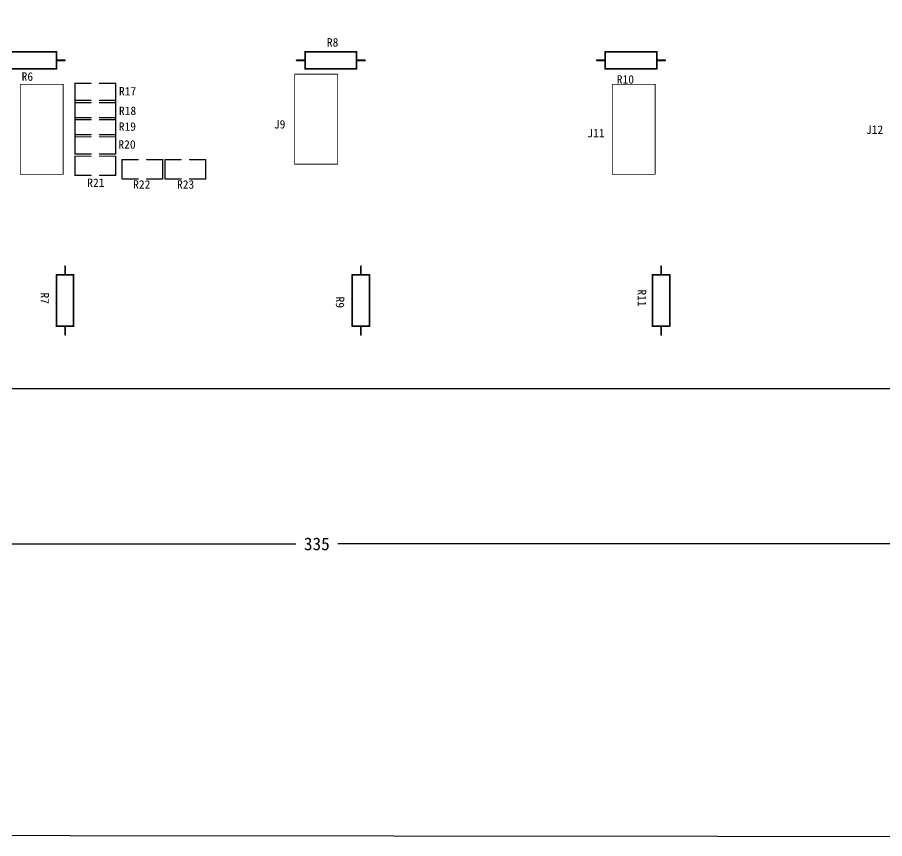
# Model space of a CAD drawing. Extents: x 741 to 1239, y 376 to 572.
# Drawn here: x 926.1 to 1028.8, y 376.3 to 473.6 of the extents above; entities that cross this region are included whole.
import ezdxf

# ---------------------------------------------------------------- set-up
doc = ezdxf.new("R2010")
doc.units = 0
doc.header["$MEASUREMENT"] = 0
doc.layers.get('0').update_dxf_attribs({"linetype": 'CONTINUOUS'})
doc.layers.get('Defpoints').update_dxf_attribs({"linetype": 'CONTINUOUS'})
doc.layers.add('BOTTOMOVERLAY', color=7, linetype='CONTINUOUS')
doc.layers.add('KEEPOUTLAYER', color=6, linetype='CONTINUOUS')
doc.styles.get("Standard").update_dxf_attribs({"font": ''})
doc.styles.get('Standard').set_extended_font_data('SimSun')
doc.dimstyles.get("Standard").update_dxf_attribs({"dimtxt": 0.18, "dimasz": 0.18, "dimexe": 0.18, "dimexo": 0.0625, "dimgap": 0.09, "dimtad": 0, "dimtih": 1, "dimtoh": 1, "dimdec": 4, "dimzin": 0, "dimdsep": 46, "dimtxsty": 'Standard', "dimcen": 0.09, "dimadec": 0, "dimazin": 0, "dimtfac": 1, "dimtdec": 4, "dimtofl": 0, "dimtmove": 0, "dimatfit": 0, "dimfxl": 1, "dimtolj": 1, "dimtzin": 0, "dimarcsym": 0})

# ---------------------------------------------------------------- blocks, each defined once
blk = doc.blocks.new('2_4_2_54_B_7')
at = {"layer": 'BOTTOMOVERLAY', "const_width": 0.1}
for points in [[(3.81, 9.14), (-1.27, 9.14)], [(-1.27, 9.14), (-1.27, -1.52)], [(3.81, 9.14), (3.81, -1.52)], [(3.81, -1.52), (-1.27, -1.52)]]:
    blk.add_lwpolyline(points, dxfattribs=at)
at = {"layer": 'BOTTOMOVERLAY', "const_width": 0.05}
for points in [[(-1.29, 9.14, 1), (-1.25, 9.14, 1)], [(-1.29, 9.14, 1), (-1.25, 9.14, 1)], [(3.79, 9.14, 1), (3.83, 9.14, 1)], [(3.79, 9.14, 1), (3.83, 9.14, 1)], [(-1.29, -1.52, 1), (-1.25, -1.52, 1)], [(-1.29, -1.52, 1), (-1.25, -1.52, 1)], [(3.79, -1.52, 1), (3.83, -1.52, 1)], [(3.79, -1.52, 1), (3.83, -1.52, 1)]]:
    blk.add_lwpolyline(points, format="xyb", close=True, dxfattribs=at)
blk = doc.blocks.new('2_4_2_54_B_12')
at = {"layer": 'BOTTOMOVERLAY', "const_width": 0.1}
for points in [[(3.81, 9.14), (-1.27, 9.14)], [(-1.27, 9.14), (-1.27, -1.52)], [(3.81, 9.14), (3.81, -1.52)], [(3.81, -1.52), (-1.27, -1.52)]]:
    blk.add_lwpolyline(points, dxfattribs=at)
at = {"layer": 'BOTTOMOVERLAY', "const_width": 0.05}
for points in [[(-1.29, 9.14, 1), (-1.25, 9.14, 1)], [(-1.29, 9.14, 1), (-1.25, 9.14, 1)], [(3.79, 9.14, 1), (3.83, 9.14, 1)], [(3.79, 9.14, 1), (3.83, 9.14, 1)], [(-1.29, -1.52, 1), (-1.25, -1.52, 1)], [(-1.29, -1.52, 1), (-1.25, -1.52, 1)], [(3.79, -1.52, 1), (3.83, -1.52, 1)], [(3.79, -1.52, 1), (3.83, -1.52, 1)]]:
    blk.add_lwpolyline(points, format="xyb", close=True, dxfattribs=at)
blk = doc.blocks.new('2_4_2_54_B_13')
at = {"layer": 'BOTTOMOVERLAY', "const_width": 0.1}
for points in [[(3.81, 9.14), (-1.27, 9.14)], [(-1.27, 9.14), (-1.27, -1.52)], [(3.81, 9.14), (3.81, -1.52)], [(3.81, -1.52), (-1.27, -1.52)]]:
    blk.add_lwpolyline(points, dxfattribs=at)
at = {"layer": 'BOTTOMOVERLAY', "const_width": 0.05}
for points in [[(-1.29, 9.14, 1), (-1.25, 9.14, 1)], [(-1.29, 9.14, 1), (-1.25, 9.14, 1)], [(3.79, 9.14, 1), (3.83, 9.14, 1)], [(3.79, 9.14, 1), (3.83, 9.14, 1)], [(-1.29, -1.52, 1), (-1.25, -1.52, 1)], [(-1.29, -1.52, 1), (-1.25, -1.52, 1)], [(3.79, -1.52, 1), (3.83, -1.52, 1)], [(3.79, -1.52, 1), (3.83, -1.52, 1)]]:
    blk.add_lwpolyline(points, format="xyb", close=True, dxfattribs=at)
blk = doc.blocks.new('0805_B_50')
at = {"layer": 'BOTTOMOVERLAY', "const_width": 0.15}
for points in [[(-2.41, 1.14), (-0.51, 1.14)], [(-2.41, -1.14), (-2.41, 1.14)], [(0.51, 1.14), (2.41, 1.14)], [(2.41, -1.14), (2.41, 1.14)], [(-2.41, -1.14), (-0.51, -1.14)], [(0.51, -1.14), (2.41, -1.14)]]:
    blk.add_lwpolyline(points, dxfattribs=at)
at = {"layer": 'BOTTOMOVERLAY', "const_width": 0.075}
for points in [[(-2.45, 1.14, 1), (-2.38, 1.14, 1)], [(-2.45, 1.14, 1), (-2.38, 1.14, 1)], [(-0.55, 1.14, 1), (-0.47, 1.14, 1)], [(0.47, 1.14, 1), (0.55, 1.14, 1)], [(2.38, 1.14, 1), (2.45, 1.14, 1)], [(2.38, 1.14, 1), (2.45, 1.14, 1)], [(-2.45, -1.14, 1), (-2.38, -1.14, 1)], [(-2.45, -1.14, 1), (-2.38, -1.14, 1)], [(-0.55, -1.14, 1), (-0.47, -1.14, 1)], [(0.47, -1.14, 1), (0.55, -1.14, 1)], [(2.38, -1.14, 1), (2.45, -1.14, 1)], [(2.38, -1.14, 1), (2.45, -1.14, 1)]]:
    blk.add_lwpolyline(points, format="xyb", close=True, dxfattribs=at)
blk = doc.blocks.new('0805_B_51')
at = {"layer": 'BOTTOMOVERLAY', "const_width": 0.15}
for points in [[(-0.51, 1.14), (-2.41, 1.14)], [(-2.41, 1.14), (-2.41, -1.14)], [(2.41, 1.14), (0.51, 1.14)], [(2.41, 1.14), (2.41, -1.14)], [(-0.51, -1.14), (-2.41, -1.14)], [(2.41, -1.14), (0.51, -1.14)]]:
    blk.add_lwpolyline(points, dxfattribs=at)
at = {"layer": 'BOTTOMOVERLAY', "const_width": 0.075}
for points in [[(-2.45, 1.14, 1), (-2.38, 1.14, 1)], [(-2.45, 1.14, 1), (-2.38, 1.14, 1)], [(-0.55, 1.14, 1), (-0.47, 1.14, 1)], [(0.47, 1.14, 1), (0.55, 1.14, 1)], [(2.38, 1.14, 1), (2.45, 1.14, 1)], [(2.38, 1.14, 1), (2.45, 1.14, 1)], [(-2.45, -1.14, 1), (-2.38, -1.14, 1)], [(-2.45, -1.14, 1), (-2.38, -1.14, 1)], [(-0.55, -1.14, 1), (-0.47, -1.14, 1)], [(0.47, -1.14, 1), (0.55, -1.14, 1)], [(2.38, -1.14, 1), (2.45, -1.14, 1)], [(2.38, -1.14, 1), (2.45, -1.14, 1)]]:
    blk.add_lwpolyline(points, format="xyb", close=True, dxfattribs=at)
blk = doc.blocks.new('0805_B_52')
at = {"layer": 'BOTTOMOVERLAY', "const_width": 0.15}
for points in [[(-2.41, 1.14), (-0.51, 1.14)], [(-2.41, -1.14), (-2.41, 1.14)], [(0.51, 1.14), (2.41, 1.14)], [(2.41, -1.14), (2.41, 1.14)], [(-2.41, -1.14), (-0.51, -1.14)], [(0.51, -1.14), (2.41, -1.14)]]:
    blk.add_lwpolyline(points, dxfattribs=at)
at = {"layer": 'BOTTOMOVERLAY', "const_width": 0.075}
for points in [[(-2.45, 1.14, 1), (-2.38, 1.14, 1)], [(-2.45, 1.14, 1), (-2.38, 1.14, 1)], [(-0.55, 1.14, 1), (-0.47, 1.14, 1)], [(0.47, 1.14, 1), (0.55, 1.14, 1)], [(2.38, 1.14, 1), (2.45, 1.14, 1)], [(2.38, 1.14, 1), (2.45, 1.14, 1)], [(-2.45, -1.14, 1), (-2.38, -1.14, 1)], [(-2.45, -1.14, 1), (-2.38, -1.14, 1)], [(-0.55, -1.14, 1), (-0.47, -1.14, 1)], [(0.47, -1.14, 1), (0.55, -1.14, 1)], [(2.38, -1.14, 1), (2.45, -1.14, 1)], [(2.38, -1.14, 1), (2.45, -1.14, 1)]]:
    blk.add_lwpolyline(points, format="xyb", close=True, dxfattribs=at)
blk = doc.blocks.new('0805_B_53')
at = {"layer": 'BOTTOMOVERLAY', "const_width": 0.15}
for points in [[(-2.41, 1.14), (-2.41, -1.14)], [(-2.41, 1.14), (-0.51, 1.14)], [(0.51, 1.14), (2.41, 1.14)], [(2.41, 1.14), (2.41, -1.14)], [(-2.41, -1.14), (-0.51, -1.14)], [(0.51, -1.14), (2.41, -1.14)]]:
    blk.add_lwpolyline(points, dxfattribs=at)
at = {"layer": 'BOTTOMOVERLAY', "const_width": 0.075}
for points in [[(-2.45, 1.14, 1), (-2.38, 1.14, 1)], [(-2.45, 1.14, 1), (-2.38, 1.14, 1)], [(-0.55, 1.14, 1), (-0.47, 1.14, 1)], [(0.47, 1.14, 1), (0.55, 1.14, 1)], [(2.38, 1.14, 1), (2.45, 1.14, 1)], [(2.38, 1.14, 1), (2.45, 1.14, 1)], [(-2.45, -1.14, 1), (-2.38, -1.14, 1)], [(-2.45, -1.14, 1), (-2.38, -1.14, 1)], [(-0.55, -1.14, 1), (-0.47, -1.14, 1)], [(0.47, -1.14, 1), (0.55, -1.14, 1)], [(2.38, -1.14, 1), (2.45, -1.14, 1)], [(2.38, -1.14, 1), (2.45, -1.14, 1)]]:
    blk.add_lwpolyline(points, format="xyb", close=True, dxfattribs=at)
blk = doc.blocks.new('0805_B_54')
at = {"layer": 'BOTTOMOVERLAY', "const_width": 0.15}
for points in [[(-2.41, 1.14), (-2.41, -1.14)], [(-2.41, 1.14), (-0.51, 1.14)], [(0.51, 1.14), (2.41, 1.14)], [(2.41, 1.14), (2.41, -1.14)], [(-2.41, -1.14), (-0.51, -1.14)], [(0.51, -1.14), (2.41, -1.14)]]:
    blk.add_lwpolyline(points, dxfattribs=at)
at = {"layer": 'BOTTOMOVERLAY', "const_width": 0.075}
for points in [[(-2.45, 1.14, 1), (-2.38, 1.14, 1)], [(-2.45, 1.14, 1), (-2.38, 1.14, 1)], [(-0.55, 1.14, 1), (-0.47, 1.14, 1)], [(0.47, 1.14, 1), (0.55, 1.14, 1)], [(2.38, 1.14, 1), (2.45, 1.14, 1)], [(2.38, 1.14, 1), (2.45, 1.14, 1)], [(-2.45, -1.14, 1), (-2.38, -1.14, 1)], [(-2.45, -1.14, 1), (-2.38, -1.14, 1)], [(-0.55, -1.14, 1), (-0.47, -1.14, 1)], [(0.47, -1.14, 1), (0.55, -1.14, 1)], [(2.38, -1.14, 1), (2.45, -1.14, 1)], [(2.38, -1.14, 1), (2.45, -1.14, 1)]]:
    blk.add_lwpolyline(points, format="xyb", close=True, dxfattribs=at)
blk = doc.blocks.new('0805_B_55')
at = {"layer": 'BOTTOMOVERLAY', "const_width": 0.15}
for points in [[(-2.41, 1.14), (-0.51, 1.14)], [(-2.41, -1.14), (-2.41, 1.14)], [(0.51, 1.14), (2.41, 1.14)], [(2.41, -1.14), (2.41, 1.14)], [(-2.41, -1.14), (-0.51, -1.14)], [(0.51, -1.14), (2.41, -1.14)]]:
    blk.add_lwpolyline(points, dxfattribs=at)
at = {"layer": 'BOTTOMOVERLAY', "const_width": 0.075}
for points in [[(-2.45, 1.14, 1), (-2.38, 1.14, 1)], [(-2.45, 1.14, 1), (-2.38, 1.14, 1)], [(-0.55, 1.14, 1), (-0.47, 1.14, 1)], [(0.47, 1.14, 1), (0.55, 1.14, 1)], [(2.38, 1.14, 1), (2.45, 1.14, 1)], [(2.38, 1.14, 1), (2.45, 1.14, 1)], [(-2.45, -1.14, 1), (-2.38, -1.14, 1)], [(-2.45, -1.14, 1), (-2.38, -1.14, 1)], [(-0.55, -1.14, 1), (-0.47, -1.14, 1)], [(0.47, -1.14, 1), (0.55, -1.14, 1)], [(2.38, -1.14, 1), (2.45, -1.14, 1)], [(2.38, -1.14, 1), (2.45, -1.14, 1)]]:
    blk.add_lwpolyline(points, format="xyb", close=True, dxfattribs=at)
blk = doc.blocks.new('0805_B_56')
at = {"layer": 'BOTTOMOVERLAY', "const_width": 0.15}
for points in [[(-2.41, 1.14), (-0.51, 1.14)], [(-2.41, -1.14), (-2.41, 1.14)], [(0.51, 1.14), (2.41, 1.14)], [(2.41, -1.14), (2.41, 1.14)], [(-2.41, -1.14), (-0.51, -1.14)], [(0.51, -1.14), (2.41, -1.14)]]:
    blk.add_lwpolyline(points, dxfattribs=at)
at = {"layer": 'BOTTOMOVERLAY', "const_width": 0.075}
for points in [[(-2.45, 1.14, 1), (-2.38, 1.14, 1)], [(-2.45, 1.14, 1), (-2.38, 1.14, 1)], [(-0.55, 1.14, 1), (-0.47, 1.14, 1)], [(0.47, 1.14, 1), (0.55, 1.14, 1)], [(2.38, 1.14, 1), (2.45, 1.14, 1)], [(2.38, 1.14, 1), (2.45, 1.14, 1)], [(-2.45, -1.14, 1), (-2.38, -1.14, 1)], [(-2.45, -1.14, 1), (-2.38, -1.14, 1)], [(-0.55, -1.14, 1), (-0.47, -1.14, 1)], [(0.47, -1.14, 1), (0.55, -1.14, 1)], [(2.38, -1.14, 1), (2.45, -1.14, 1)], [(2.38, -1.14, 1), (2.45, -1.14, 1)]]:
    blk.add_lwpolyline(points, format="xyb", close=True, dxfattribs=at)
blk = doc.blocks.new('AXIAL_0_4_____4_B_105')
at = {"layer": 'BOTTOMOVERLAY', "const_width": 0.2}
for points in [[(-3.05, 1.02), (-3.05, -1.02)], [(3.05, 1.02), (-3.05, 1.02)], [(3.05, 1.02), (3.05, -1.02)], [(-3.05, 0), (-4.06, 0)], [(4.06, 0), (3.05, 0)], [(3.05, -1.02), (-3.05, -1.02)]]:
    blk.add_lwpolyline(points, dxfattribs=at)
at = {"layer": 'BOTTOMOVERLAY', "const_width": 0.1}
for points in [[(-3.1, 1.02, 1), (-3, 1.02, 1)], [(-3.1, 1.02, 1), (-3, 1.02, 1)], [(3, 1.02, 1), (3.1, 1.02, 1)], [(3, 1.02, 1), (3.1, 1.02, 1)], [(-4.11, 0, 1), (-4.01, 0, 1)], [(-3.1, 0, 1), (-3, 0, 1)], [(3, 0, 1), (3.1, 0, 1)], [(4.01, 0, 1), (4.11, 0, 1)], [(-3.1, -1.02, 1), (-3, -1.02, 1)], [(-3.1, -1.02, 1), (-3, -1.02, 1)], [(3, -1.02, 1), (3.1, -1.02, 1)], [(3, -1.02, 1), (3.1, -1.02, 1)]]:
    blk.add_lwpolyline(points, format="xyb", close=True, dxfattribs=at)
blk = doc.blocks.new('AXIAL_0_4_____4_B_106')
at = {"layer": 'BOTTOMOVERLAY', "const_width": 0.2}
for points in [[(-3.05, 1.02), (-3.05, -1.02)], [(3.05, 1.02), (-3.05, 1.02)], [(3.05, 1.02), (3.05, -1.02)], [(-3.05, 0), (-4.06, 0)], [(4.06, 0), (3.05, 0)], [(3.05, -1.02), (-3.05, -1.02)]]:
    blk.add_lwpolyline(points, dxfattribs=at)
at = {"layer": 'BOTTOMOVERLAY', "const_width": 0.1}
for points in [[(-3.1, 1.02, 1), (-3, 1.02, 1)], [(-3.1, 1.02, 1), (-3, 1.02, 1)], [(3, 1.02, 1), (3.1, 1.02, 1)], [(3, 1.02, 1), (3.1, 1.02, 1)], [(-4.11, 0, 1), (-4.01, 0, 1)], [(-3.1, 0, 1), (-3, 0, 1)], [(3, 0, 1), (3.1, 0, 1)], [(4.01, 0, 1), (4.11, 0, 1)], [(-3.1, -1.02, 1), (-3, -1.02, 1)], [(-3.1, -1.02, 1), (-3, -1.02, 1)], [(3, -1.02, 1), (3.1, -1.02, 1)], [(3, -1.02, 1), (3.1, -1.02, 1)]]:
    blk.add_lwpolyline(points, format="xyb", close=True, dxfattribs=at)
blk = doc.blocks.new('AXIAL_0_4_____2_B_108')
at = {"layer": 'BOTTOMOVERLAY', "const_width": 0.2}
for points in [[(-3.05, 1.02), (3.05, 1.02)], [(-3.05, 1.02), (-3.05, -1.02)], [(3.05, 1.02), (3.05, -1.02)], [(-4.06, 0), (-3.05, 0)], [(3.05, 0), (4.06, 0)], [(-3.05, -1.02), (3.05, -1.02)]]:
    blk.add_lwpolyline(points, dxfattribs=at)
at = {"layer": 'BOTTOMOVERLAY', "const_width": 0.1}
for points in [[(-3.1, 1.02, 1), (-3, 1.02, 1)], [(-3.1, 1.02, 1), (-3, 1.02, 1)], [(3, 1.02, 1), (3.1, 1.02, 1)], [(3, 1.02, 1), (3.1, 1.02, 1)], [(-4.11, 0, 1), (-4.01, 0, 1)], [(-3.1, 0, 1), (-3, 0, 1)], [(3, 0, 1), (3.1, 0, 1)], [(4.01, 0, 1), (4.11, 0, 1)], [(-3.1, -1.02, 1), (-3, -1.02, 1)], [(-3.1, -1.02, 1), (-3, -1.02, 1)], [(3, -1.02, 1), (3.1, -1.02, 1)], [(3, -1.02, 1), (3.1, -1.02, 1)]]:
    blk.add_lwpolyline(points, format="xyb", close=True, dxfattribs=at)
blk = doc.blocks.new('AXIAL_0_4_____2_B_109')
at = {"layer": 'BOTTOMOVERLAY', "const_width": 0.2}
for points in [[(-3.05, 1.02), (3.05, 1.02)], [(-3.05, 1.02), (-3.05, -1.02)], [(3.05, 1.02), (3.05, -1.02)], [(-4.06, 0), (-3.05, 0)], [(3.05, 0), (4.06, 0)], [(-3.05, -1.02), (3.05, -1.02)]]:
    blk.add_lwpolyline(points, dxfattribs=at)
at = {"layer": 'BOTTOMOVERLAY', "const_width": 0.1}
for points in [[(-3.1, 1.02, 1), (-3, 1.02, 1)], [(-3.1, 1.02, 1), (-3, 1.02, 1)], [(3, 1.02, 1), (3.1, 1.02, 1)], [(3, 1.02, 1), (3.1, 1.02, 1)], [(-4.11, 0, 1), (-4.01, 0, 1)], [(-3.1, 0, 1), (-3, 0, 1)], [(3, 0, 1), (3.1, 0, 1)], [(4.01, 0, 1), (4.11, 0, 1)], [(-3.1, -1.02, 1), (-3, -1.02, 1)], [(-3.1, -1.02, 1), (-3, -1.02, 1)], [(3, -1.02, 1), (3.1, -1.02, 1)], [(3, -1.02, 1), (3.1, -1.02, 1)]]:
    blk.add_lwpolyline(points, format="xyb", close=True, dxfattribs=at)
blk = doc.blocks.new('AXIAL_0_4_____2_B_110')
at = {"layer": 'BOTTOMOVERLAY', "const_width": 0.2}
for points in [[(-3.05, 1.02), (3.05, 1.02)], [(-3.05, 1.02), (-3.05, -1.02)], [(3.05, 1.02), (3.05, -1.02)], [(-4.06, 0), (-3.05, 0)], [(3.05, 0), (4.06, 0)], [(-3.05, -1.02), (3.05, -1.02)]]:
    blk.add_lwpolyline(points, dxfattribs=at)
at = {"layer": 'BOTTOMOVERLAY', "const_width": 0.1}
for points in [[(-3.1, 1.02, 1), (-3, 1.02, 1)], [(-3.1, 1.02, 1), (-3, 1.02, 1)], [(3, 1.02, 1), (3.1, 1.02, 1)], [(3, 1.02, 1), (3.1, 1.02, 1)], [(-4.11, 0, 1), (-4.01, 0, 1)], [(-3.1, 0, 1), (-3, 0, 1)], [(3, 0, 1), (3.1, 0, 1)], [(4.01, 0, 1), (4.11, 0, 1)], [(-3.1, -1.02, 1), (-3, -1.02, 1)], [(-3.1, -1.02, 1), (-3, -1.02, 1)], [(3, -1.02, 1), (3.1, -1.02, 1)], [(3, -1.02, 1), (3.1, -1.02, 1)]]:
    blk.add_lwpolyline(points, format="xyb", close=True, dxfattribs=at)
blk = doc.blocks.new('AXIAL_0_4_____4_B_111')
at = {"layer": 'BOTTOMOVERLAY', "const_width": 0.2}
for points in [[(3.05, 1.02), (-3.05, 1.02)], [(-3.05, 1.02), (-3.05, -1.02)], [(3.05, 1.02), (3.05, -1.02)], [(-3.05, 0), (-4.06, 0)], [(4.06, 0), (3.05, 0)], [(3.05, -1.02), (-3.05, -1.02)]]:
    blk.add_lwpolyline(points, dxfattribs=at)
at = {"layer": 'BOTTOMOVERLAY', "const_width": 0.1}
for points in [[(-3.1, 1.02, 1), (-3, 1.02, 1)], [(-3.1, 1.02, 1), (-3, 1.02, 1)], [(3, 1.02, 1), (3.1, 1.02, 1)], [(3, 1.02, 1), (3.1, 1.02, 1)], [(-4.11, 0, 1), (-4.01, 0, 1)], [(-3.1, 0, 1), (-3, 0, 1)], [(3, 0, 1), (3.1, 0, 1)], [(4.01, 0, 1), (4.11, 0, 1)], [(-3.1, -1.02, 1), (-3, -1.02, 1)], [(-3.1, -1.02, 1), (-3, -1.02, 1)], [(3, -1.02, 1), (3.1, -1.02, 1)], [(3, -1.02, 1), (3.1, -1.02, 1)]]:
    blk.add_lwpolyline(points, format="xyb", close=True, dxfattribs=at)
blk = doc.blocks.new('_Open90')
at = {"color": 0, "linetype": 'ByBlock', "lineweight": -2}
for p, q in [((0, 0), (-1, 0)), ((-0.5, 0.5), (0, 0)), ((0, 0), (-0.5, -0.5))]:
    blk.add_line(p, q, dxfattribs=at)
blk = doc.blocks.new('*D1161')
at = {"color": 0, "linetype": 'Continuous', "lineweight": -2}
for p, q in [((794.01, 429.55), (794.01, 411)), ((1129.06, 429.53), (1129.06, 411)), ((794.19, 411.18), (959.06, 411.18)), ((1128.88, 411.18), (964, 411.18))]:
    blk.add_line(p, q, dxfattribs=at)
at = {"layer": 'Defpoints', "color": 0, "linetype": 'Continuous'}
for p in [(794.01, 429.61), (1129.06, 429.59), (1129.06, 411.18)]:
    blk.add_point(p, dxfattribs=at)
at = {"color": 0, "linetype": 'Continuous', "lineweight": -2, "xscale": 0.18, "yscale": 0.18, "zscale": 0.18, "rotation": 180}
blk.add_blockref('_Open90', (794.01, 411.18), dxfattribs=at)
at = {"color": 0, "linetype": 'Continuous', "lineweight": -2, "xscale": 0.18, "yscale": 0.18, "zscale": 0.18}
blk.add_blockref('_Open90', (1129.06, 411.18), dxfattribs=at)
at = {"color": 6, "linetype": 'Continuous', "insert": (961.53, 411.18), "char_height": 1.5, "attachment_point": 5}
blk.add_mtext('\\A1;335', dxfattribs=at)

msp = doc.modelspace()

# ---------------------------------------------------------------- linework, layer by layer
at = {"linetype": 'Continuous'}
msp.add_lwpolyline([(740.61, 572.19), (1238.96, 571.5), (1238.96, 376.28), (740.61, 376.8)], close=True, dxfattribs=at)
at = {"layer": 'KEEPOUTLAYER', "const_width": 0.127}
msp.add_lwpolyline([(1129.03, 429.57), (794.03, 429.57)], dxfattribs=at)

# ---------------------------------------------------------------- block references
at = {"xscale": -1}
for name, p, rotation in [('AXIAL_0_4_____4_B_105', (927.63, 468.46), 180), ('AXIAL_0_4_____4_B_111', (963.19, 468.46), 180), ('AXIAL_0_4_____4_B_106', (998.75, 468.46), 180), ('2_4_2_54_B_7', (960.18, 465.3), 180), ('2_4_2_54_B_13', (927.68, 464.1), 180), ('2_4_2_54_B_12', (997.8, 464.1), 180), ('0805_B_54', (935.28, 462.57), 180), ('0805_B_51', (940.87, 455.56), 180), ('AXIAL_0_4_____2_B_108', (931.7, 440.01), 270), ('AXIAL_0_4_____2_B_109', (966.75, 440.01), 270), ('AXIAL_0_4_____2_B_110', (1002.31, 440.01), 270)]:
    msp.add_blockref(name, p, dxfattribs=dict(at, rotation=rotation))
for name, p in [('0805_B_55', (935.28, 464.6)), ('0805_B_56', (935.28, 460.54)), ('0805_B_53', (935.28, 458.51)), ('0805_B_52', (935.28, 455.97)), ('0805_B_50', (945.95, 455.56))]:
    msp.add_blockref(name, p, dxfattribs=at)

# ---------------------------------------------------------------- texts
at = {"layer": 'BOTTOMOVERLAY'}
for s, p in [('R8', (962.72, 470.09)), ('R6', (926.56, 466.04)), ('R10', (997.06, 465.7)), ('R17', (938.09, 464.3)), ('R18', (938.09, 461.98)), ('J9', (956.45, 460.39)), ('R19', (938.06, 460.12)), ('J11', (993.57, 459.34)), ('J12', (1026.58, 459.75)), ('R20', (938.02, 458)), ('R21', (934.33, 453.46)), ('R22', (939.77, 453.26)), ('R23', (944.97, 453.26))]:
    msp.add_text(s, height=1, dxfattribs=at).set_placement(p)
for s, p in [('R7', (928.8, 440.96)), ('R11', (999.55, 441.33)), ('R9', (963.79, 440.48))]:
    msp.add_text(s, height=1, rotation=270, dxfattribs=at).set_placement(p)

# ---------------------------------------------------------------- dimensions: what is measured, and where the dimension line sits
at = {"color": 6, "linetype": 'Continuous'}
dim = msp.add_linear_dim(base=(1129.06, 411.18), p1=(794.01, 429.61), p2=(1129.06, 429.59), dimstyle='Standard', override={"dimtxt": 1.5, "dimgap": 1, "dimdec": 0, "dimblk1": 'Open90', "dimblk2": 'Open90', "dimsah": 1, "dimclrt": 6, "dimatfit": 3}, dxfattribs=at)
dim.commit()
dim.dimension.update_dxf_attribs({"geometry": '*D1161', "text_midpoint": (961.53, 411.18)})

doc.saveas('drawing.dxf')
